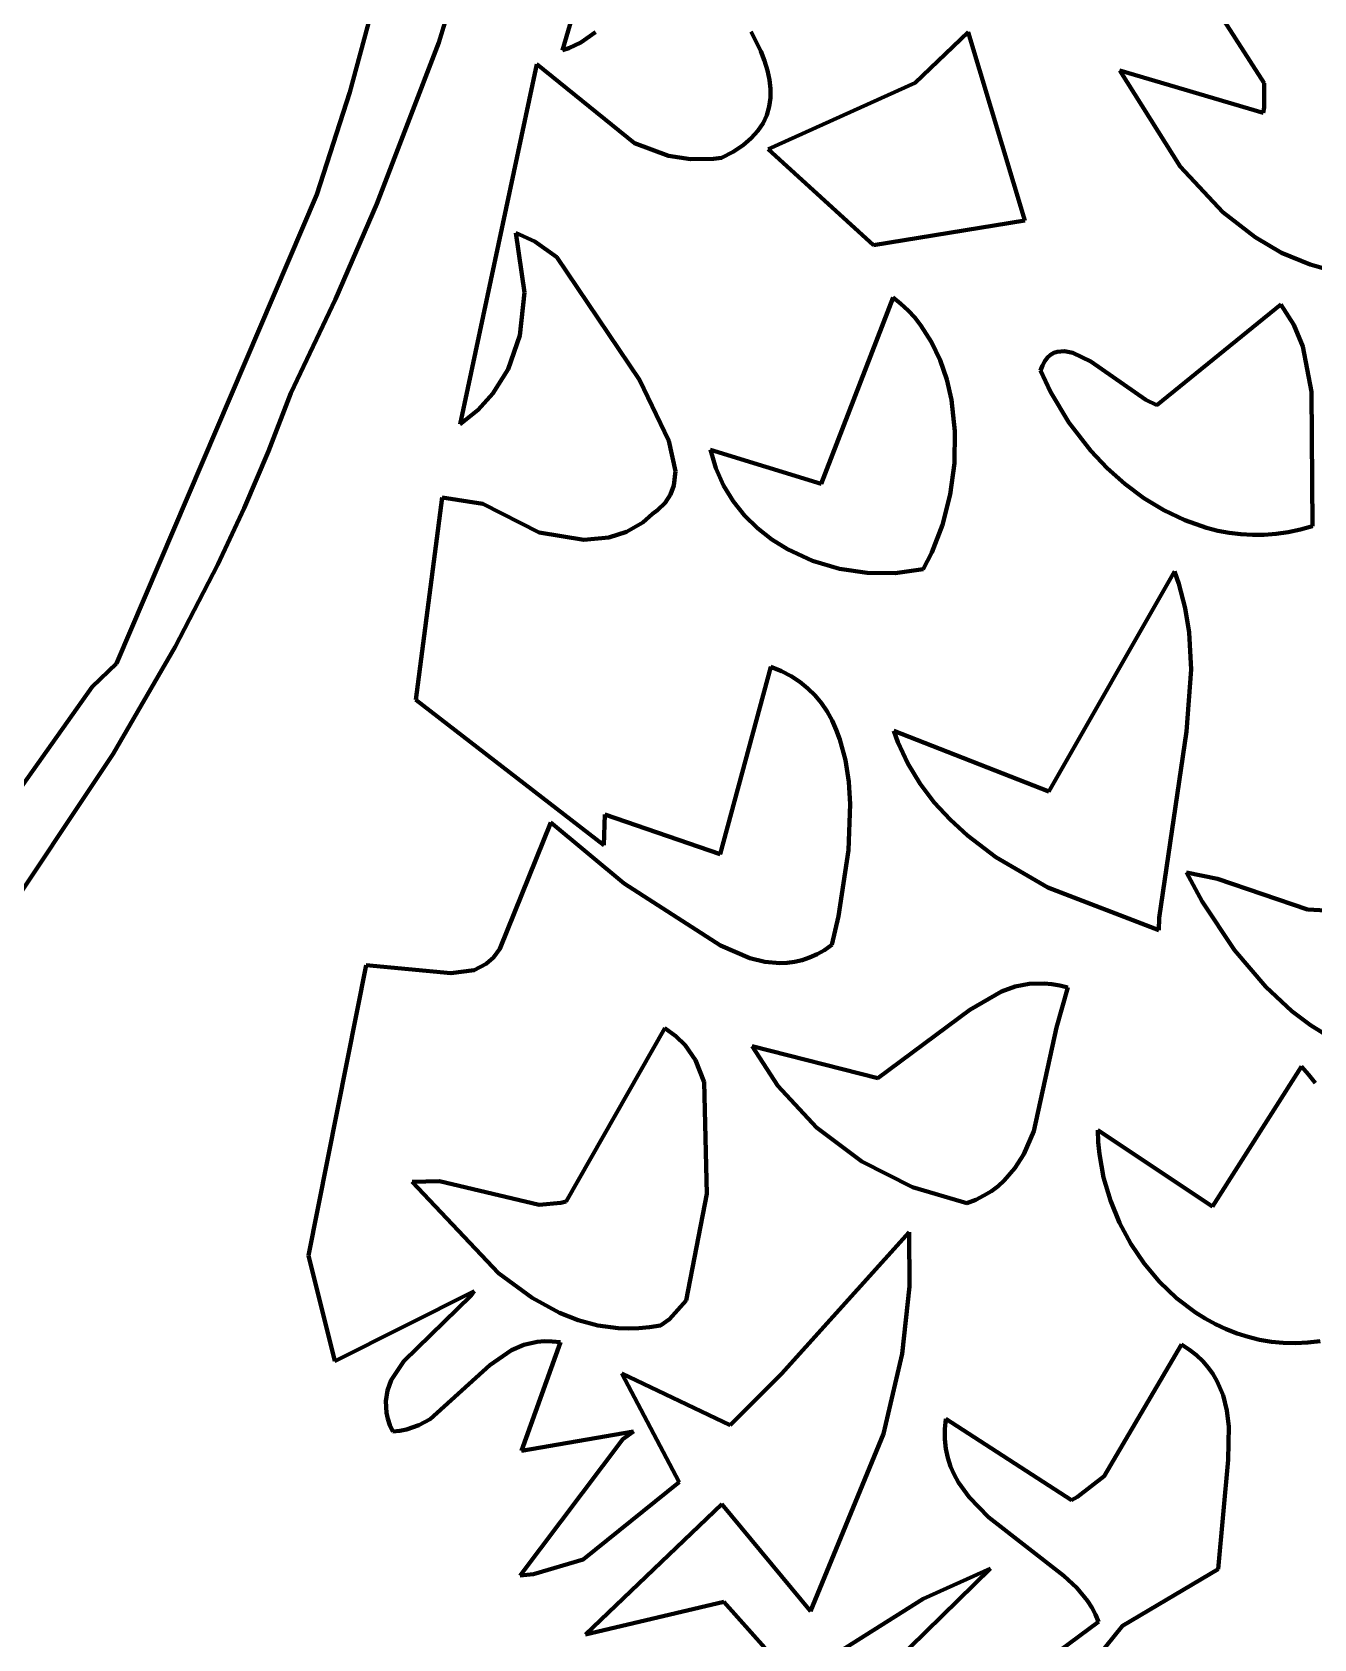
# Model space of a CAD drawing. Header units: millimetres. Extents: x 0 to 14.2, y 0 to 19.5.
# Drawn here: x 9.452 to 10.034, y 9.575 to 10.304 of the extents above; entities that cross this region are included whole.
import ezdxf

# ---------------------------------------------------------------- set-up
doc = ezdxf.new("R2010")
doc.units = ezdxf.units.MM
doc.layers.add('color#010101ff', color=7, linetype='CONTINUOUS', lineweight=100)
doc.layers.add('color#fdfdfdff', color=7, linetype='CONTINUOUS', lineweight=100)

msp = doc.modelspace()

# ---------------------------------------------------------------- linework, layer by layer
at = {"layer": 'color#010101ff'}
for p, q in [((9.63673, 10.29931), (9.71924, 10.56958)), ((9.76417, 10.53885), (9.69285, 10.29588)), ((10.01111, 10.2809), (9.98514, 10.32161)), ((9.60582, 10.31206), (9.59631, 10.27675)), ((9.60862, 10.22607), (9.63673, 10.29931)), ((9.69578, 10.29686), (9.70108, 10.2993)), ((9.70108, 10.2993), (9.7078, 10.30408)), ((9.77843, 10.30421), (9.78278, 10.29537)), ((9.85277, 10.28102), (9.87687, 10.30404)), ((9.87687, 10.30404), (9.90254, 10.21854)), ((9.69285, 10.29588), (9.69578, 10.29686)), ((9.78278, 10.29537), (9.78447, 10.291)), ((9.78447, 10.291), (9.78579, 10.28668)), ((9.68126, 10.28954), (9.64639, 10.12609)), ((9.72554, 10.25367), (9.68126, 10.28954)), ((9.78579, 10.28668), (9.78671, 10.28243)), ((9.97297, 10.24312), (9.94566, 10.2867)), ((9.94566, 10.2867), (10.01063, 10.26749)), ((9.59631, 10.27675), (9.58134, 10.23042)), ((9.78619, 10.25101), (9.85277, 10.28102)), ((9.78671, 10.28243), (9.78718, 10.27826)), ((9.78718, 10.27826), (9.78716, 10.2742)), ((10.01107, 10.26985), (10.01111, 10.2809)), ((9.78662, 10.27025), (9.78553, 10.26643)), ((9.78716, 10.2742), (9.78662, 10.27025)), ((10.01063, 10.26749), (10.01107, 10.26985)), ((9.78383, 10.26275), (9.78149, 10.25924)), ((9.78553, 10.26643), (9.78383, 10.26275)), ((9.74092, 10.24794), (9.72554, 10.25367)), ((9.77848, 10.2559), (9.77476, 10.25275)), ((9.78149, 10.25924), (9.77848, 10.2559)), ((9.75085, 10.24641), (9.74092, 10.24794)), ((9.76137, 10.2466), (9.75085, 10.24641)), ((9.76502, 10.24708), (9.76137, 10.2466)), ((9.77029, 10.2498), (9.76502, 10.24708)), ((9.77476, 10.25275), (9.77029, 10.2498)), ((9.83385, 10.20737), (9.78619, 10.25101)), ((9.99229, 10.22241), (9.97297, 10.24312)), ((9.58134, 10.23042), (9.49047, 10.01747)), ((9.58989, 10.18284), (9.60862, 10.22607)), ((9.90254, 10.21854), (9.83385, 10.20737)), ((10.007, 10.21095), (9.99229, 10.22241)), ((9.67554, 10.18593), (9.67164, 10.21293)), ((9.67164, 10.21293), (9.68031, 10.20897)), ((10.01903, 10.20396), (10.007, 10.21095)), ((9.68031, 10.20897), (9.69023, 10.20194)), ((10.03193, 10.1986), (10.01903, 10.20396)), ((9.69023, 10.20194), (9.72778, 10.14632)), ((10.04103, 10.19604), (10.03193, 10.1986)), ((9.56954, 10.14023), (9.58989, 10.18284)), ((9.67349, 10.16633), (9.67554, 10.18593)), ((9.8101, 10.09902), (9.84276, 10.18361)), ((9.84276, 10.18361), (9.84631, 10.18081)), ((9.84631, 10.18081), (9.84959, 10.17775)), ((9.84959, 10.17775), (9.85262, 10.17447)), ((9.85262, 10.17447), (9.85541, 10.17097)), ((9.96246, 10.13473), (10.01873, 10.18041)), ((10.01873, 10.18041), (10.02453, 10.17118)), ((9.66815, 10.15114), (9.67349, 10.16633)), ((9.85541, 10.17097), (9.86025, 10.1634)), ((10.02453, 10.17118), (10.02858, 10.16144)), ((9.86025, 10.1634), (9.86414, 10.15516)), ((9.91565, 10.15847), (9.9172, 10.15902)), ((9.9172, 10.15902), (9.9206, 10.15924)), ((9.9206, 10.15924), (9.92434, 10.15845)), ((10.02858, 10.16144), (10.03262, 10.1408)), ((9.86414, 10.15516), (9.86712, 10.14639)), ((9.90972, 10.15041), (9.91063, 10.1528)), ((9.91063, 10.1528), (9.91169, 10.15478)), ((9.91169, 10.15478), (9.91288, 10.15637)), ((9.91288, 10.15637), (9.91421, 10.15759)), ((9.91421, 10.15759), (9.91565, 10.15847)), ((9.92434, 10.15845), (9.93251, 10.15452)), ((9.93251, 10.15452), (9.95743, 10.13714)), ((9.66129, 10.14012), (9.66815, 10.15114)), ((9.72778, 10.14632), (9.74109, 10.11851)), ((9.86712, 10.14639), (9.86922, 10.1372)), ((9.91424, 10.1408), (9.90972, 10.15041)), ((9.55944, 10.11384), (9.56954, 10.14023)), ((9.65456, 10.13268), (9.66129, 10.14012)), ((9.86922, 10.1372), (9.8708, 10.12293)), ((9.92253, 10.12694), (9.91424, 10.1408)), ((9.95743, 10.13714), (9.96246, 10.13473)), ((10.03262, 10.1408), (10.03307, 10.07985)), ((9.64639, 10.12609), (9.65456, 10.13268)), ((9.8708, 10.12293), (9.87059, 10.10843)), ((9.93245, 10.11405), (9.92253, 10.12694)), ((9.74109, 10.11851), (9.74402, 10.10476)), ((9.54839, 10.08794), (9.55944, 10.11384)), ((9.76243, 10.10613), (9.75999, 10.11455)), ((9.75999, 10.11455), (9.8101, 10.09902)), ((9.87059, 10.10843), (9.8687, 10.09415)), ((9.93989, 10.10617), (9.93245, 10.11405)), ((9.74402, 10.10476), (9.74334, 10.0983)), ((9.76587, 10.09833), (9.76243, 10.10613)), ((9.94792, 10.09897), (9.93989, 10.10617)), ((9.74185, 10.09426), (9.73939, 10.09048)), ((9.74334, 10.0983), (9.74185, 10.09426)), ((9.77021, 10.09118), (9.76587, 10.09833)), ((9.8687, 10.09415), (9.86526, 10.0805)), ((9.95651, 10.09255), (9.94792, 10.09897)), ((9.53647, 10.06249), (9.54839, 10.08794)), ((9.63827, 10.0929), (9.62624, 10.00102)), ((9.65671, 10.08992), (9.63827, 10.0929)), ((9.68229, 10.07698), (9.65671, 10.08992)), ((9.73585, 10.08703), (9.73365, 10.08544)), ((9.73939, 10.09048), (9.73585, 10.08703)), ((9.77537, 10.08469), (9.77021, 10.09118)), ((9.96559, 10.08703), (9.95651, 10.09255)), ((9.97511, 10.0825), (9.96559, 10.08703)), ((9.7292, 10.08155), (9.72184, 10.07725)), ((9.73365, 10.08544), (9.7292, 10.08155)), ((9.78124, 10.07887), (9.77537, 10.08469)), ((9.78776, 10.07374), (9.78124, 10.07887)), ((9.86526, 10.0805), (9.86037, 10.0679)), ((9.98502, 10.07906), (9.97511, 10.0825)), ((9.9901, 10.07778), (9.98502, 10.07906)), ((10.03307, 10.07985), (10.02754, 10.07828)), ((9.70254, 10.07356), (9.68229, 10.07698)), ((9.71385, 10.07466), (9.70254, 10.07356)), ((9.72184, 10.07725), (9.71385, 10.07466)), ((9.79483, 10.06932), (9.78776, 10.07374)), ((9.99527, 10.07682), (9.9901, 10.07778)), ((10.00051, 10.07617), (9.99527, 10.07682)), ((10.00581, 10.07587), (10.00051, 10.07617)), ((10.01117, 10.07592), (10.00581, 10.07587)), ((10.01658, 10.07632), (10.01117, 10.07592)), ((10.02204, 10.07711), (10.01658, 10.07632)), ((10.02754, 10.07828), (10.02204, 10.07711)), ((9.80626, 10.06405), (9.79483, 10.06932)), ((9.81843, 10.06046), (9.80626, 10.06405)), ((9.86037, 10.0679), (9.85636, 10.06031)), ((9.51712, 10.02509), (9.53647, 10.06249)), ((9.83103, 10.0586), (9.81843, 10.06046)), ((9.84378, 10.05854), (9.83103, 10.0586)), ((9.85636, 10.06031), (9.84378, 10.05854)), ((9.91344, 9.95939), (9.9705, 10.05922)), ((9.9705, 10.05922), (9.97241, 10.05371)), ((9.97241, 10.05371), (9.97531, 10.04265)), ((9.97531, 10.04265), (9.97709, 10.03154)), ((9.97709, 10.03154), (9.97797, 10.01479)), ((9.48896, 9.97649), (9.51712, 10.02509)), ((9.49047, 10.01747), (9.47956, 10.00696)), ((9.76433, 9.93101), (9.78733, 10.01595)), ((9.78733, 10.01595), (9.79213, 10.01403)), ((9.79213, 10.01403), (9.79652, 10.01175)), ((9.97797, 10.01479), (9.97587, 9.98671)), ((9.47956, 10.00696), (9.42459, 9.9294)), ((9.79652, 10.01175), (9.80052, 10.00913)), ((9.80052, 10.00913), (9.80413, 10.00619)), ((9.80413, 10.00619), (9.80738, 10.00295)), ((9.62624, 10.00102), (9.71151, 9.93507)), ((9.80738, 10.00295), (9.81028, 9.99943)), ((9.81028, 9.99943), (9.81285, 9.99566)), ((9.81285, 9.99566), (9.81509, 9.99165)), ((9.81509, 9.99165), (9.81704, 9.98743)), ((9.81704, 9.98743), (9.81869, 9.98301)), ((9.84495, 9.98184), (9.84305, 9.987)), ((9.84305, 9.987), (9.91344, 9.95939)), ((9.97587, 9.98671), (9.96346, 9.90203)), ((9.41873, 9.87108), (9.48896, 9.97649)), ((9.81869, 9.98301), (9.82118, 9.97368)), ((9.84954, 9.97205), (9.84495, 9.98184)), ((9.82118, 9.97368), (9.8227, 9.96381)), ((9.85507, 9.96294), (9.84954, 9.97205)), ((9.8227, 9.96381), (9.82336, 9.95359)), ((9.86146, 9.95447), (9.85507, 9.96294)), ((9.86862, 9.94663), (9.86146, 9.95447)), ((9.71151, 9.93507), (9.71205, 9.94899)), ((9.71205, 9.94899), (9.76433, 9.93101)), ((9.82336, 9.95359), (9.82259, 9.93272)), ((9.6875, 9.94535), (9.66439, 9.88803)), ((9.72086, 9.91758), (9.6875, 9.94535)), ((9.87647, 9.93938), (9.86862, 9.94663)), ((9.82259, 9.93272), (9.81802, 9.90284)), ((9.88933, 9.92955), (9.87647, 9.93938)), ((9.91294, 9.91578), (9.88933, 9.92955)), ((9.98292, 9.90951), (9.97583, 9.92258)), ((9.97583, 9.92258), (9.99, 9.91971)), ((9.99, 9.91971), (10.03069, 9.90591)), ((9.76456, 9.88947), (9.72086, 9.91758)), ((9.96331, 9.89641), (9.91294, 9.91578)), ((9.99764, 9.8874), (9.98292, 9.90951)), ((10.03069, 9.90591), (10.03917, 9.90545)), ((9.81802, 9.90284), (9.81507, 9.88977)), ((9.96346, 9.90203), (9.96331, 9.89641)), ((9.77786, 9.88377), (9.76456, 9.88947)), ((9.81507, 9.88977), (9.81168, 9.88743)), ((9.66151, 9.88411), (9.65825, 9.88118)), ((9.66439, 9.88803), (9.66151, 9.88411)), ((9.78459, 9.88213), (9.77786, 9.88377)), ((9.79134, 9.88151), (9.78459, 9.88213)), ((9.79473, 9.88164), (9.79134, 9.88151)), ((9.79812, 9.88208), (9.79473, 9.88164)), ((9.80151, 9.88286), (9.79812, 9.88208)), ((9.8049, 9.884), (9.80151, 9.88286)), ((9.8083, 9.88552), (9.8049, 9.884)), ((9.81168, 9.88743), (9.8083, 9.88552)), ((10.01179, 9.87077), (9.99764, 9.8874)), ((9.60373, 9.88055), (9.57764, 9.74885)), ((9.64218, 9.87699), (9.60373, 9.88055)), ((9.65271, 9.87838), (9.64218, 9.87699)), ((9.65825, 9.88118), (9.65271, 9.87838)), ((9.87756, 9.86037), (9.892, 9.86869)), ((9.892, 9.86869), (9.89814, 9.87083)), ((9.89814, 9.87083), (9.90455, 9.87207)), ((9.90455, 9.87207), (9.91129, 9.87229)), ((9.91129, 9.87229), (9.9148, 9.87197)), ((9.9148, 9.87197), (9.9184, 9.87133)), ((9.92211, 9.87037), (9.91685, 9.8523)), ((9.9184, 9.87133), (9.92211, 9.87037)), ((10.02364, 9.85972), (10.01179, 9.87077)), ((9.83588, 9.82924), (9.87756, 9.86037)), ((10.03207, 9.8533), (10.02364, 9.85972)), ((10.04091, 9.84783), (10.03207, 9.8533)), ((9.69453, 9.77335), (9.73926, 9.852)), ((9.73926, 9.852), (9.74427, 9.84831)), ((9.74427, 9.84831), (9.7484, 9.84424)), ((9.91685, 9.8523), (9.90659, 9.80521)), ((9.7484, 9.84424), (9.75311, 9.83749)), ((9.79051, 9.82586), (9.77883, 9.84382)), ((9.77883, 9.84382), (9.83588, 9.82924)), ((9.75311, 9.83749), (9.75706, 9.82751)), ((9.98772, 9.77106), (10.028, 9.8346)), ((10.028, 9.8346), (10.03126, 9.83097)), ((10.03126, 9.83097), (10.03421, 9.82724)), ((9.75706, 9.82751), (9.75833, 9.77674)), ((9.80802, 9.80695), (9.79051, 9.82586)), ((9.82865, 9.79141), (9.80802, 9.80695)), ((9.90659, 9.80521), (9.90204, 9.79474)), ((9.93587, 9.80025), (9.93568, 9.80566)), ((9.93568, 9.80566), (9.98772, 9.77106)), ((9.90204, 9.79474), (9.89808, 9.78845)), ((9.93637, 9.79486), (9.93587, 9.80025)), ((9.93828, 9.78418), (9.93637, 9.79486)), ((9.85166, 9.77977), (9.82865, 9.79141)), ((9.89808, 9.78845), (9.89323, 9.78285)), ((9.62465, 9.78217), (9.63703, 9.7826)), ((9.66376, 9.74082), (9.62465, 9.78217)), ((9.63703, 9.7826), (9.68232, 9.7718)), ((9.87631, 9.77257), (9.85166, 9.77977)), ((9.89042, 9.78034), (9.88735, 9.77804)), ((9.89323, 9.78285), (9.89042, 9.78034)), ((9.94134, 9.77375), (9.93828, 9.78418)), ((9.68232, 9.7718), (9.69205, 9.77269)), ((9.69205, 9.77269), (9.69453, 9.77335)), ((9.75833, 9.77674), (9.74899, 9.72836)), ((9.88031, 9.77414), (9.87631, 9.77257)), ((9.88398, 9.77597), (9.88031, 9.77414)), ((9.88735, 9.77804), (9.88398, 9.77597)), ((9.94547, 9.76369), (9.94134, 9.77375)), ((9.79222, 9.69507), (9.85005, 9.75937)), ((9.85005, 9.75937), (9.85029, 9.7348)), ((9.95062, 9.7541), (9.94547, 9.76369)), ((9.9567, 9.74513), (9.95062, 9.7541)), ((9.57764, 9.74885), (9.58958, 9.70078)), ((9.96366, 9.73687), (9.9567, 9.74513)), ((9.67913, 9.72953), (9.66376, 9.74082)), ((9.97141, 9.72946), (9.96366, 9.73687)), ((9.58958, 9.70078), (9.65274, 9.73264)), ((9.6512, 9.73055), (9.6209, 9.7009)), ((9.65274, 9.73264), (9.6512, 9.73055)), ((9.69143, 9.72285), (9.67913, 9.72953)), ((9.74899, 9.72836), (9.74136, 9.71989)), ((9.85029, 9.7348), (9.84692, 9.70416)), ((9.9799, 9.723), (9.97141, 9.72946)), ((9.7, 9.71947), (9.69143, 9.72285)), ((9.9844, 9.72017), (9.9799, 9.723)), ((9.70887, 9.71708), (9.7, 9.71947)), ((9.71804, 9.7158), (9.70887, 9.71708)), ((9.72274, 9.71562), (9.71804, 9.7158)), ((9.72751, 9.71575), (9.72274, 9.71562)), ((9.73236, 9.71622), (9.72751, 9.71575)), ((9.73728, 9.71704), (9.73236, 9.71622)), ((9.74136, 9.71989), (9.73728, 9.71704)), ((9.98905, 9.71763), (9.9844, 9.72017)), ((9.99385, 9.71538), (9.98905, 9.71763)), ((9.99879, 9.71345), (9.99385, 9.71538)), ((9.66969, 9.70586), (9.67526, 9.70819)), ((9.69187, 9.70949), (9.67424, 9.6602)), ((9.67526, 9.70819), (9.6814, 9.70958)), ((9.6814, 9.70958), (9.68471, 9.70986)), ((9.68471, 9.70986), (9.68819, 9.70984)), ((9.68819, 9.70984), (9.69187, 9.70949)), ((9.93846, 9.64868), (9.97365, 9.7084)), ((9.97365, 9.7084), (9.97725, 9.70604)), ((10.00387, 9.71184), (9.99879, 9.71345)), ((10.00906, 9.71058), (10.00387, 9.71184)), ((10.01437, 9.70968), (10.00906, 9.71058)), ((10.01978, 9.70916), (10.01437, 9.70968)), ((10.02529, 9.70902), (10.01978, 9.70916)), ((10.03089, 9.70929), (10.02529, 9.70902)), ((10.03657, 9.70997), (10.03089, 9.70929)), ((9.6209, 9.7009), (9.61517, 9.69226)), ((9.6598, 9.69907), (9.66969, 9.70586)), ((9.84692, 9.70416), (9.83838, 9.66784)), ((9.97725, 9.70604), (9.98045, 9.70352)), ((9.98045, 9.70352), (9.98328, 9.70083)), ((9.98328, 9.70083), (9.98575, 9.69801)), ((9.61517, 9.69226), (9.61344, 9.6876)), ((9.63287, 9.67459), (9.6598, 9.69907)), ((9.74573, 9.64591), (9.71981, 9.69529)), ((9.71981, 9.69529), (9.76888, 9.67173)), ((9.76888, 9.67173), (9.79222, 9.69507)), ((9.98575, 9.69801), (9.98788, 9.69504)), ((9.98788, 9.69504), (9.98969, 9.69195)), ((9.98969, 9.69195), (9.99245, 9.68542)), ((9.61344, 9.6876), (9.61266, 9.68267)), ((9.99245, 9.68542), (9.99419, 9.67849)), ((9.61266, 9.68267), (9.61298, 9.67743)), ((9.61298, 9.67743), (9.6136, 9.67467)), ((9.99419, 9.67849), (9.99506, 9.67123)), ((9.6136, 9.67467), (9.61455, 9.67182)), ((9.61455, 9.67182), (9.61585, 9.66887)), ((9.62206, 9.66982), (9.6277, 9.67179)), ((9.6277, 9.67179), (9.63287, 9.67459)), ((9.86622, 9.66995), (9.8667, 9.67471)), ((9.8667, 9.67471), (9.92375, 9.63774)), ((9.99506, 9.67123), (9.99484, 9.65601)), ((9.61585, 9.66887), (9.61903, 9.66921)), ((9.61903, 9.66921), (9.62206, 9.66982)), ((9.72019, 9.66544), (9.67366, 9.60357)), ((9.67424, 9.6602), (9.72506, 9.66899)), ((9.72506, 9.66899), (9.72019, 9.66544)), ((9.83838, 9.66784), (9.80538, 9.58744)), ((9.86622, 9.66542), (9.86622, 9.66995)), ((9.86668, 9.66111), (9.86622, 9.66542)), ((9.86756, 9.65702), (9.86668, 9.66111)), ((9.86883, 9.65311), (9.86756, 9.65702)), ((9.99484, 9.65601), (9.99022, 9.60646)), ((9.87047, 9.64939), (9.86883, 9.65311)), ((9.87243, 9.64584), (9.87047, 9.64939)), ((9.92648, 9.63931), (9.93846, 9.64868)), ((9.70222, 9.61077), (9.74573, 9.64591)), ((9.87723, 9.63918), (9.87243, 9.64584)), ((9.76517, 9.63587), (9.70321, 9.57672)), ((9.80538, 9.58744), (9.76517, 9.63587)), ((9.88611, 9.63011), (9.87723, 9.63918)), ((9.92375, 9.63774), (9.92648, 9.63931)), ((9.92027, 9.6034), (9.88611, 9.63011)), ((9.67965, 9.6041), (9.70222, 9.61077)), ((9.88691, 9.60676), (9.8075, 9.52899)), ((9.85647, 9.59298), (9.88691, 9.60676)), ((9.99022, 9.60646), (9.9469, 9.58074)), ((9.67366, 9.60357), (9.67965, 9.6041)), ((9.92606, 9.5979), (9.92027, 9.6034)), ((9.93092, 9.59208), (9.92606, 9.5979)), ((9.70321, 9.57672), (9.76597, 9.5916)), ((9.74858, 9.52498), (9.85647, 9.59298)), ((9.76597, 9.5916), (9.78456, 9.57073)), ((9.93293, 9.58903), (9.93092, 9.59208)), ((9.83889, 9.51055), (9.93593, 9.58254)), ((9.93461, 9.58585), (9.93293, 9.58903)), ((9.93593, 9.58254), (9.93461, 9.58585)), ((9.9469, 9.58074), (9.92123, 9.54901))]:
    msp.add_line(p, q, dxfattribs=at)
at = {"layer": 'color#fdfdfdff'}
for p, q in [((9.71924, 10.56958), (9.63673, 10.29931)), ((9.69285, 10.29588), (9.76417, 10.53885)), ((9.98514, 10.32161), (10.01111, 10.2809)), ((9.59631, 10.27675), (9.60582, 10.31206)), ((9.63673, 10.29931), (9.60862, 10.22607)), ((9.70108, 10.2993), (9.69578, 10.29686)), ((9.7078, 10.30408), (9.70108, 10.2993)), ((9.78278, 10.29537), (9.77843, 10.30421)), ((9.87687, 10.30404), (9.85277, 10.28102)), ((9.90254, 10.21854), (9.87687, 10.30404)), ((9.69578, 10.29686), (9.69285, 10.29588)), ((9.78447, 10.291), (9.78278, 10.29537)), ((9.78579, 10.28668), (9.78447, 10.291)), ((9.64639, 10.12609), (9.68126, 10.28954)), ((9.68126, 10.28954), (9.72554, 10.25367)), ((9.78671, 10.28243), (9.78579, 10.28668)), ((10.01063, 10.26749), (9.94566, 10.2867)), ((9.94566, 10.2867), (9.97297, 10.24312)), ((9.58134, 10.23042), (9.59631, 10.27675)), ((9.85277, 10.28102), (9.78619, 10.25101)), ((9.78718, 10.27826), (9.78671, 10.28243)), ((9.78716, 10.2742), (9.78718, 10.27826)), ((10.01111, 10.2809), (10.01107, 10.26985)), ((9.78553, 10.26643), (9.78662, 10.27025)), ((9.78662, 10.27025), (9.78716, 10.2742)), ((10.01107, 10.26985), (10.01063, 10.26749)), ((9.78149, 10.25924), (9.78383, 10.26275)), ((9.78383, 10.26275), (9.78553, 10.26643)), ((9.72554, 10.25367), (9.74092, 10.24794)), ((9.77476, 10.25275), (9.77848, 10.2559)), ((9.77848, 10.2559), (9.78149, 10.25924)), ((9.74092, 10.24794), (9.75085, 10.24641)), ((9.75085, 10.24641), (9.76137, 10.2466)), ((9.76137, 10.2466), (9.76502, 10.24708)), ((9.76502, 10.24708), (9.77029, 10.2498)), ((9.77029, 10.2498), (9.77476, 10.25275)), ((9.78619, 10.25101), (9.83385, 10.20737)), ((9.97297, 10.24312), (9.99229, 10.22241)), ((9.49047, 10.01747), (9.58134, 10.23042)), ((9.60862, 10.22607), (9.58989, 10.18284)), ((9.83385, 10.20737), (9.90254, 10.21854)), ((9.99229, 10.22241), (10.007, 10.21095)), ((9.68031, 10.20897), (9.67164, 10.21293)), ((9.67164, 10.21293), (9.67554, 10.18593)), ((10.007, 10.21095), (10.01903, 10.20396)), ((9.69023, 10.20194), (9.68031, 10.20897)), ((10.01903, 10.20396), (10.03193, 10.1986)), ((9.72778, 10.14632), (9.69023, 10.20194)), ((10.03193, 10.1986), (10.04103, 10.19604)), ((9.58989, 10.18284), (9.56954, 10.14023)), ((9.67554, 10.18593), (9.67349, 10.16633)), ((9.84276, 10.18361), (9.8101, 10.09902)), ((9.84631, 10.18081), (9.84276, 10.18361)), ((9.84959, 10.17775), (9.84631, 10.18081)), ((9.85262, 10.17447), (9.84959, 10.17775)), ((9.85541, 10.17097), (9.85262, 10.17447)), ((10.01873, 10.18041), (9.96246, 10.13473)), ((10.02453, 10.17118), (10.01873, 10.18041)), ((9.67349, 10.16633), (9.66815, 10.15114)), ((9.86025, 10.1634), (9.85541, 10.17097)), ((10.02858, 10.16144), (10.02453, 10.17118)), ((9.86414, 10.15516), (9.86025, 10.1634)), ((9.9172, 10.15902), (9.91565, 10.15847)), ((9.9206, 10.15924), (9.9172, 10.15902)), ((9.92434, 10.15845), (9.9206, 10.15924)), ((10.03262, 10.1408), (10.02858, 10.16144)), ((9.86712, 10.14639), (9.86414, 10.15516)), ((9.91063, 10.1528), (9.90972, 10.15041)), ((9.91169, 10.15478), (9.91063, 10.1528)), ((9.91288, 10.15637), (9.91169, 10.15478)), ((9.91421, 10.15759), (9.91288, 10.15637)), ((9.91565, 10.15847), (9.91421, 10.15759)), ((9.93251, 10.15452), (9.92434, 10.15845)), ((9.95743, 10.13714), (9.93251, 10.15452)), ((9.66815, 10.15114), (9.66129, 10.14012)), ((9.74109, 10.11851), (9.72778, 10.14632)), ((9.86922, 10.1372), (9.86712, 10.14639)), ((9.90972, 10.15041), (9.91424, 10.1408)), ((9.56954, 10.14023), (9.55944, 10.11384)), ((9.66129, 10.14012), (9.65456, 10.13268)), ((9.8708, 10.12293), (9.86922, 10.1372)), ((9.91424, 10.1408), (9.92253, 10.12694)), ((9.96246, 10.13473), (9.95743, 10.13714)), ((10.03307, 10.07985), (10.03262, 10.1408)), ((9.65456, 10.13268), (9.64639, 10.12609)), ((9.87059, 10.10843), (9.8708, 10.12293)), ((9.92253, 10.12694), (9.93245, 10.11405)), ((9.74402, 10.10476), (9.74109, 10.11851)), ((9.55944, 10.11384), (9.54839, 10.08794)), ((9.8101, 10.09902), (9.75999, 10.11455)), ((9.75999, 10.11455), (9.76243, 10.10613)), ((9.8687, 10.09415), (9.87059, 10.10843)), ((9.93245, 10.11405), (9.93989, 10.10617)), ((9.74334, 10.0983), (9.74402, 10.10476)), ((9.76243, 10.10613), (9.76587, 10.09833)), ((9.93989, 10.10617), (9.94792, 10.09897)), ((9.73939, 10.09048), (9.74185, 10.09426)), ((9.74185, 10.09426), (9.74334, 10.0983)), ((9.76587, 10.09833), (9.77021, 10.09118)), ((9.86526, 10.0805), (9.8687, 10.09415)), ((9.94792, 10.09897), (9.95651, 10.09255)), ((9.54839, 10.08794), (9.53647, 10.06249)), ((9.62624, 10.00102), (9.63827, 10.0929)), ((9.63827, 10.0929), (9.65671, 10.08992)), ((9.65671, 10.08992), (9.68229, 10.07698)), ((9.73365, 10.08544), (9.73585, 10.08703)), ((9.73585, 10.08703), (9.73939, 10.09048)), ((9.77021, 10.09118), (9.77537, 10.08469)), ((9.95651, 10.09255), (9.96559, 10.08703)), ((9.96559, 10.08703), (9.97511, 10.0825)), ((9.72184, 10.07725), (9.7292, 10.08155)), ((9.7292, 10.08155), (9.73365, 10.08544)), ((9.77537, 10.08469), (9.78124, 10.07887)), ((9.78124, 10.07887), (9.78776, 10.07374)), ((9.86037, 10.0679), (9.86526, 10.0805)), ((9.97511, 10.0825), (9.98502, 10.07906)), ((9.98502, 10.07906), (9.9901, 10.07778)), ((10.02754, 10.07828), (10.03307, 10.07985)), ((9.68229, 10.07698), (9.70254, 10.07356)), ((9.70254, 10.07356), (9.71385, 10.07466)), ((9.71385, 10.07466), (9.72184, 10.07725)), ((9.78776, 10.07374), (9.79483, 10.06932)), ((9.9901, 10.07778), (9.99527, 10.07682)), ((9.99527, 10.07682), (10.00051, 10.07617)), ((10.00051, 10.07617), (10.00581, 10.07587)), ((10.00581, 10.07587), (10.01117, 10.07592)), ((10.01117, 10.07592), (10.01658, 10.07632)), ((10.01658, 10.07632), (10.02204, 10.07711)), ((10.02204, 10.07711), (10.02754, 10.07828)), ((9.79483, 10.06932), (9.80626, 10.06405)), ((9.80626, 10.06405), (9.81843, 10.06046)), ((9.85636, 10.06031), (9.86037, 10.0679)), ((9.53647, 10.06249), (9.51712, 10.02509)), ((9.81843, 10.06046), (9.83103, 10.0586)), ((9.83103, 10.0586), (9.84378, 10.05854)), ((9.84378, 10.05854), (9.85636, 10.06031)), ((9.9705, 10.05922), (9.91344, 9.95939)), ((9.97241, 10.05371), (9.9705, 10.05922)), ((9.97531, 10.04265), (9.97241, 10.05371)), ((9.97709, 10.03154), (9.97531, 10.04265)), ((9.97797, 10.01479), (9.97709, 10.03154)), ((9.51712, 10.02509), (9.48896, 9.97649)), ((9.47956, 10.00696), (9.49047, 10.01747)), ((9.78733, 10.01595), (9.76433, 9.93101)), ((9.79213, 10.01403), (9.78733, 10.01595)), ((9.79652, 10.01175), (9.79213, 10.01403)), ((9.97587, 9.98671), (9.97797, 10.01479)), ((9.42459, 9.9294), (9.47956, 10.00696)), ((9.80052, 10.00913), (9.79652, 10.01175)), ((9.80413, 10.00619), (9.80052, 10.00913)), ((9.80738, 10.00295), (9.80413, 10.00619)), ((9.71151, 9.93507), (9.62624, 10.00102)), ((9.81028, 9.99943), (9.80738, 10.00295)), ((9.81285, 9.99566), (9.81028, 9.99943)), ((9.81509, 9.99165), (9.81285, 9.99566)), ((9.81704, 9.98743), (9.81509, 9.99165)), ((9.81869, 9.98301), (9.81704, 9.98743)), ((9.91344, 9.95939), (9.84305, 9.987)), ((9.84305, 9.987), (9.84495, 9.98184)), ((9.96346, 9.90203), (9.97587, 9.98671)), ((9.48896, 9.97649), (9.41873, 9.87108)), ((9.82118, 9.97368), (9.81869, 9.98301)), ((9.84495, 9.98184), (9.84954, 9.97205)), ((9.8227, 9.96381), (9.82118, 9.97368)), ((9.84954, 9.97205), (9.85507, 9.96294)), ((9.82336, 9.95359), (9.8227, 9.96381)), ((9.85507, 9.96294), (9.86146, 9.95447)), ((9.86146, 9.95447), (9.86862, 9.94663)), ((9.71205, 9.94899), (9.71151, 9.93507)), ((9.76433, 9.93101), (9.71205, 9.94899)), ((9.82259, 9.93272), (9.82336, 9.95359)), ((9.66439, 9.88803), (9.6875, 9.94535)), ((9.6875, 9.94535), (9.72086, 9.91758)), ((9.86862, 9.94663), (9.87647, 9.93938)), ((9.81802, 9.90284), (9.82259, 9.93272)), ((9.87647, 9.93938), (9.88933, 9.92955)), ((9.88933, 9.92955), (9.91294, 9.91578)), ((9.99, 9.91971), (9.97583, 9.92258)), ((9.97583, 9.92258), (9.98292, 9.90951)), ((10.03069, 9.90591), (9.99, 9.91971)), ((9.72086, 9.91758), (9.76456, 9.88947)), ((9.91294, 9.91578), (9.96331, 9.89641)), ((9.98292, 9.90951), (9.99764, 9.8874)), ((10.03917, 9.90545), (10.03069, 9.90591)), ((9.81507, 9.88977), (9.81802, 9.90284)), ((9.96331, 9.89641), (9.96346, 9.90203)), ((9.76456, 9.88947), (9.77786, 9.88377)), ((9.81168, 9.88743), (9.81507, 9.88977)), ((9.65825, 9.88118), (9.66151, 9.88411)), ((9.66151, 9.88411), (9.66439, 9.88803)), ((9.77786, 9.88377), (9.78459, 9.88213)), ((9.78459, 9.88213), (9.79134, 9.88151)), ((9.79134, 9.88151), (9.79473, 9.88164)), ((9.79473, 9.88164), (9.79812, 9.88208)), ((9.79812, 9.88208), (9.80151, 9.88286)), ((9.80151, 9.88286), (9.8049, 9.884)), ((9.8049, 9.884), (9.8083, 9.88552)), ((9.8083, 9.88552), (9.81168, 9.88743)), ((9.99764, 9.8874), (10.01179, 9.87077)), ((9.57764, 9.74885), (9.60373, 9.88055)), ((9.60373, 9.88055), (9.64218, 9.87699)), ((9.64218, 9.87699), (9.65271, 9.87838)), ((9.65271, 9.87838), (9.65825, 9.88118)), ((9.892, 9.86869), (9.87756, 9.86037)), ((9.89814, 9.87083), (9.892, 9.86869)), ((9.90455, 9.87207), (9.89814, 9.87083)), ((9.91129, 9.87229), (9.90455, 9.87207)), ((9.9148, 9.87197), (9.91129, 9.87229)), ((9.9184, 9.87133), (9.9148, 9.87197)), ((9.91685, 9.8523), (9.92211, 9.87037)), ((9.92211, 9.87037), (9.9184, 9.87133)), ((10.01179, 9.87077), (10.02364, 9.85972)), ((9.87756, 9.86037), (9.83588, 9.82924)), ((10.02364, 9.85972), (10.03207, 9.8533)), ((10.03207, 9.8533), (10.04091, 9.84783)), ((9.73926, 9.852), (9.69453, 9.77335)), ((9.74427, 9.84831), (9.73926, 9.852)), ((9.7484, 9.84424), (9.74427, 9.84831)), ((9.90659, 9.80521), (9.91685, 9.8523)), ((9.75311, 9.83749), (9.7484, 9.84424)), ((9.83588, 9.82924), (9.77883, 9.84382)), ((9.77883, 9.84382), (9.79051, 9.82586)), ((9.75706, 9.82751), (9.75311, 9.83749)), ((10.028, 9.8346), (9.98772, 9.77106)), ((10.03126, 9.83097), (10.028, 9.8346)), ((10.03421, 9.82724), (10.03126, 9.83097)), ((9.75833, 9.77674), (9.75706, 9.82751)), ((9.79051, 9.82586), (9.80802, 9.80695)), ((9.80802, 9.80695), (9.82865, 9.79141)), ((9.90204, 9.79474), (9.90659, 9.80521)), ((9.98772, 9.77106), (9.93568, 9.80566)), ((9.93568, 9.80566), (9.93587, 9.80025)), ((9.89808, 9.78845), (9.90204, 9.79474)), ((9.93587, 9.80025), (9.93637, 9.79486)), ((9.93637, 9.79486), (9.93828, 9.78418)), ((9.82865, 9.79141), (9.85166, 9.77977)), ((9.89323, 9.78285), (9.89808, 9.78845)), ((9.63703, 9.7826), (9.62465, 9.78217)), ((9.62465, 9.78217), (9.66376, 9.74082)), ((9.68232, 9.7718), (9.63703, 9.7826)), ((9.85166, 9.77977), (9.87631, 9.77257)), ((9.88735, 9.77804), (9.89042, 9.78034)), ((9.89042, 9.78034), (9.89323, 9.78285)), ((9.93828, 9.78418), (9.94134, 9.77375)), ((9.69205, 9.77269), (9.68232, 9.7718)), ((9.69453, 9.77335), (9.69205, 9.77269)), ((9.74899, 9.72836), (9.75833, 9.77674)), ((9.87631, 9.77257), (9.88031, 9.77414)), ((9.88031, 9.77414), (9.88398, 9.77597)), ((9.88398, 9.77597), (9.88735, 9.77804)), ((9.94134, 9.77375), (9.94547, 9.76369)), ((9.85005, 9.75937), (9.79222, 9.69507)), ((9.85029, 9.7348), (9.85005, 9.75937)), ((9.94547, 9.76369), (9.95062, 9.7541)), ((9.95062, 9.7541), (9.9567, 9.74513)), ((9.58958, 9.70078), (9.57764, 9.74885)), ((9.9567, 9.74513), (9.96366, 9.73687)), ((9.66376, 9.74082), (9.67913, 9.72953)), ((9.96366, 9.73687), (9.97141, 9.72946)), ((9.65274, 9.73264), (9.58958, 9.70078)), ((9.6209, 9.7009), (9.6512, 9.73055)), ((9.6512, 9.73055), (9.65274, 9.73264)), ((9.67913, 9.72953), (9.69143, 9.72285)), ((9.74136, 9.71989), (9.74899, 9.72836)), ((9.84692, 9.70416), (9.85029, 9.7348)), ((9.97141, 9.72946), (9.9799, 9.723)), ((9.69143, 9.72285), (9.7, 9.71947)), ((9.9799, 9.723), (9.9844, 9.72017)), ((9.7, 9.71947), (9.70887, 9.71708)), ((9.70887, 9.71708), (9.71804, 9.7158)), ((9.71804, 9.7158), (9.72274, 9.71562)), ((9.72274, 9.71562), (9.72751, 9.71575)), ((9.72751, 9.71575), (9.73236, 9.71622)), ((9.73236, 9.71622), (9.73728, 9.71704)), ((9.73728, 9.71704), (9.74136, 9.71989)), ((9.9844, 9.72017), (9.98905, 9.71763)), ((9.98905, 9.71763), (9.99385, 9.71538)), ((9.99385, 9.71538), (9.99879, 9.71345)), ((9.67526, 9.70819), (9.66969, 9.70586)), ((9.67424, 9.6602), (9.69187, 9.70949)), ((9.6814, 9.70958), (9.67526, 9.70819)), ((9.68471, 9.70986), (9.6814, 9.70958)), ((9.68819, 9.70984), (9.68471, 9.70986)), ((9.69187, 9.70949), (9.68819, 9.70984)), ((9.97365, 9.7084), (9.93846, 9.64868)), ((9.97725, 9.70604), (9.97365, 9.7084)), ((9.99879, 9.71345), (10.00387, 9.71184)), ((10.00387, 9.71184), (10.00906, 9.71058)), ((10.00906, 9.71058), (10.01437, 9.70968)), ((10.01437, 9.70968), (10.01978, 9.70916)), ((10.01978, 9.70916), (10.02529, 9.70902)), ((10.02529, 9.70902), (10.03089, 9.70929)), ((10.03089, 9.70929), (10.03657, 9.70997)), ((9.61517, 9.69226), (9.6209, 9.7009)), ((9.66969, 9.70586), (9.6598, 9.69907)), ((9.83838, 9.66784), (9.84692, 9.70416)), ((9.98045, 9.70352), (9.97725, 9.70604)), ((9.98328, 9.70083), (9.98045, 9.70352)), ((9.98575, 9.69801), (9.98328, 9.70083)), ((9.61344, 9.6876), (9.61517, 9.69226)), ((9.6598, 9.69907), (9.63287, 9.67459)), ((9.76888, 9.67173), (9.71981, 9.69529)), ((9.71981, 9.69529), (9.74573, 9.64591)), ((9.79222, 9.69507), (9.76888, 9.67173)), ((9.98788, 9.69504), (9.98575, 9.69801)), ((9.98969, 9.69195), (9.98788, 9.69504)), ((9.99245, 9.68542), (9.98969, 9.69195)), ((9.61266, 9.68267), (9.61344, 9.6876)), ((9.99419, 9.67849), (9.99245, 9.68542)), ((9.61298, 9.67743), (9.61266, 9.68267)), ((9.6136, 9.67467), (9.61298, 9.67743)), ((9.99506, 9.67123), (9.99419, 9.67849)), ((9.61455, 9.67182), (9.6136, 9.67467)), ((9.61585, 9.66887), (9.61455, 9.67182)), ((9.6277, 9.67179), (9.62206, 9.66982)), ((9.63287, 9.67459), (9.6277, 9.67179)), ((9.8667, 9.67471), (9.86622, 9.66995)), ((9.92375, 9.63774), (9.8667, 9.67471)), ((9.99484, 9.65601), (9.99506, 9.67123)), ((9.61903, 9.66921), (9.61585, 9.66887)), ((9.62206, 9.66982), (9.61903, 9.66921)), ((9.67366, 9.60357), (9.72019, 9.66544)), ((9.72506, 9.66899), (9.67424, 9.6602)), ((9.72019, 9.66544), (9.72506, 9.66899)), ((9.80538, 9.58744), (9.83838, 9.66784)), ((9.86622, 9.66995), (9.86622, 9.66542)), ((9.86622, 9.66542), (9.86668, 9.66111)), ((9.86668, 9.66111), (9.86756, 9.65702)), ((9.86756, 9.65702), (9.86883, 9.65311)), ((9.99022, 9.60646), (9.99484, 9.65601)), ((9.86883, 9.65311), (9.87047, 9.64939)), ((9.87047, 9.64939), (9.87243, 9.64584)), ((9.93846, 9.64868), (9.92648, 9.63931)), ((9.74573, 9.64591), (9.70222, 9.61077)), ((9.87243, 9.64584), (9.87723, 9.63918)), ((9.70321, 9.57672), (9.76517, 9.63587)), ((9.76517, 9.63587), (9.80538, 9.58744)), ((9.87723, 9.63918), (9.88611, 9.63011)), ((9.92648, 9.63931), (9.92375, 9.63774)), ((9.88611, 9.63011), (9.92027, 9.6034)), ((9.70222, 9.61077), (9.67965, 9.6041)), ((9.8075, 9.52899), (9.88691, 9.60676)), ((9.88691, 9.60676), (9.85647, 9.59298)), ((9.9469, 9.58074), (9.99022, 9.60646)), ((9.67965, 9.6041), (9.67366, 9.60357)), ((9.92027, 9.6034), (9.92606, 9.5979)), ((9.92606, 9.5979), (9.93092, 9.59208)), ((9.76597, 9.5916), (9.70321, 9.57672)), ((9.85647, 9.59298), (9.74858, 9.52498)), ((9.78456, 9.57073), (9.76597, 9.5916)), ((9.93092, 9.59208), (9.93293, 9.58903)), ((9.93593, 9.58254), (9.83889, 9.51055)), ((9.93293, 9.58903), (9.93461, 9.58585)), ((9.93461, 9.58585), (9.93593, 9.58254)), ((9.92123, 9.54901), (9.9469, 9.58074))]:
    msp.add_line(p, q, dxfattribs=at)

doc.saveas('drawing.dxf')
